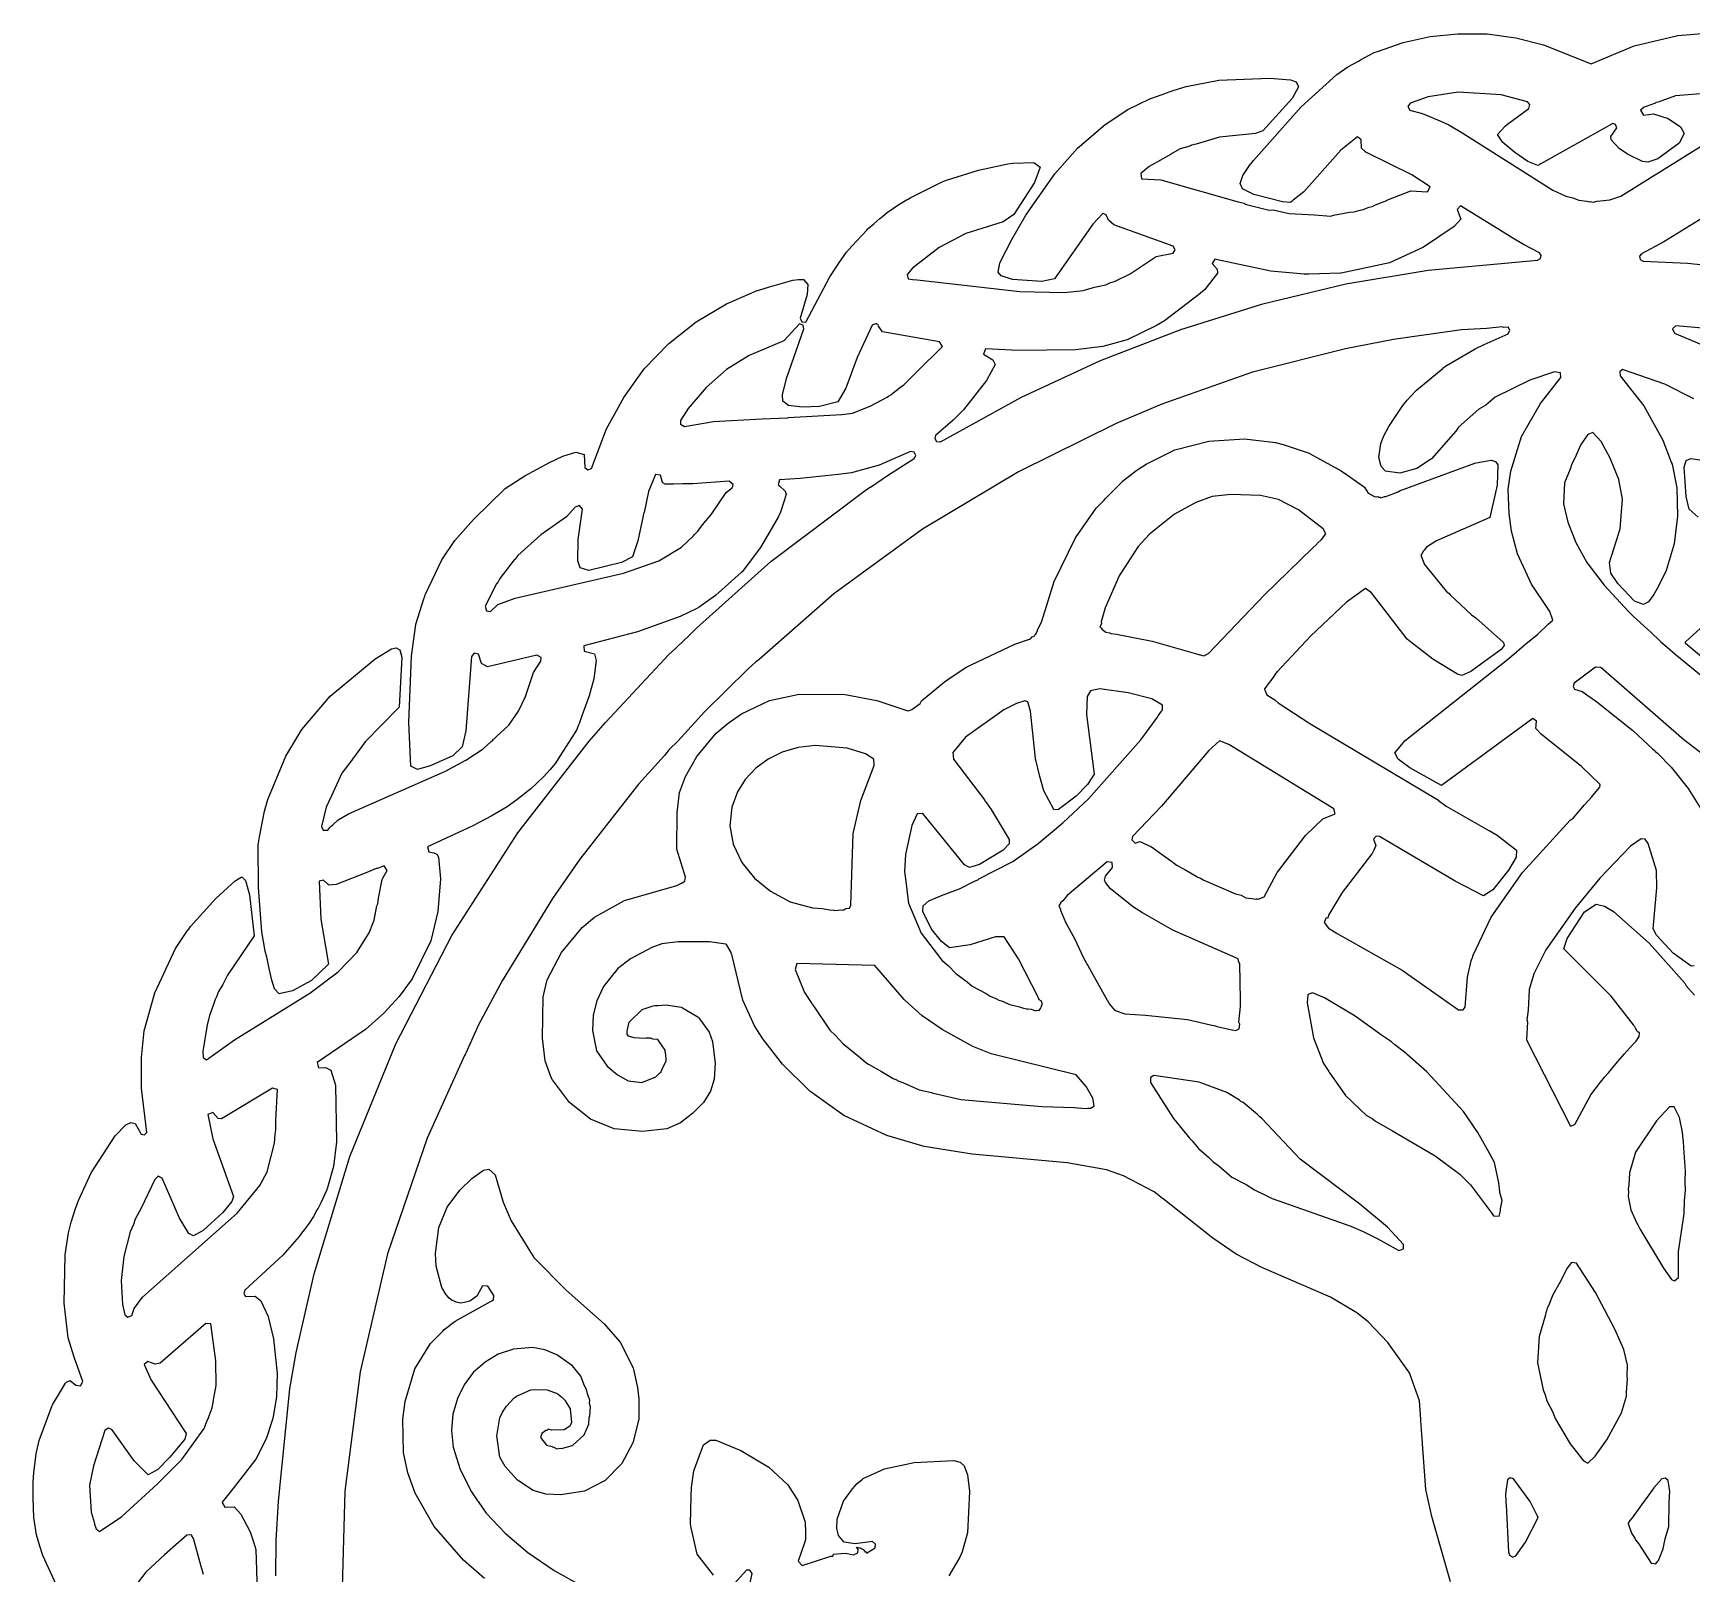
# Model space of a CAD drawing. Header units: millimetres. Extents: x 0 to 300, y 0 to 299.
# Drawn here: x 0.3 to 159.7, y 150.7 to 298.6 of the extents above; entities that cross this region are included whole.
import ezdxf

# ---------------------------------------------------------------- set-up
doc = ezdxf.new("R2010")
doc.units = ezdxf.units.MM
doc.layers.add('CUT', color=7, linetype='CONTINUOUS')

msp = doc.modelspace()

# ---------------------------------------------------------------- linework, layer by layer
at = {"layer": 'CUT'}
for points in [[(2.5308, 149.6693), (1.2629, 152.4484), (0.9664, 153.3412), (0.6436, 154.436), (0.3978, 156.0941), (0.3457, 157.9657), (0.3312, 159.4651), (0.3976, 160.3955), (0.5773, 161.9219), (0.6182, 162.1909), (0.9089, 163.4881), (2.1521, 166.829), (2.1873, 166.9019), (3.4327, 169.0009), (3.5342, 169.0867), (3.8827, 169.2459), (4.4353, 168.7993), (4.8662, 168.7261), (5.0907, 169.1375), (4.2554, 171.4838), (3.6866, 173.3293), (3.3242, 176.6777), (3.4147, 181.323), (3.7292, 183.4117), (3.9757, 184.4451), (4.4401, 185.8441), (4.5268, 186.0911), (4.5292, 186.0977), (4.5893, 186.2689), (4.6803, 186.528), (5.9129, 189.1723), (8.1926, 192.7329), (9.2406, 193.7845), (9.716, 194.0087), (10.1249, 193.9136), (10.6928, 192.8831), (11.0217, 192.8411), (11.264, 193.0676), (10.7301, 197.3085), (10.731, 200.2575), (11.0037, 202.8336), (12.0098, 206.4697), (14.0177, 210.7327), (15.1659, 212.4423), (15.2046, 212.4981), (15.2348, 212.5416), (15.273, 212.5966), (15.4403, 212.8377), (17.8877, 215.5239), (19.7442, 217.2232), (20.3027, 217.5768), (20.4169, 217.5698), (20.7297, 217.2491), (21.1234, 215.8679), (21.548, 211.9429), (18.9967, 208.1642), (18.5431, 207.2711), (18.1337, 206.5957), (17.9368, 206.0772), (17.8172, 205.8417), (17.6643, 205.3598), (17.2559, 204.2842), (17.1122, 203.619), (17.0409, 203.3941), (16.6257, 200.8204), (16.6554, 200.2598), (16.9935, 200.0457), (19.6599, 201.9609), (26.9148, 206.4359), (29.6194, 208.4819), (31.4092, 210.3299), (32.5929, 212.2149), (33.0834, 213.4348), (33.3588, 214.806), (33.4406, 215.0292), (33.5102, 215.5595), (33.8695, 217.3481), (33.9214, 217.4881), (33.9355, 217.5261), (33.9356, 217.5264), (33.9386, 217.5344), (34.3247, 218.2104), (34.0493, 218.6597), (33.4138, 218.4125), (33.2956, 218.4175), (32.3847, 218.0121), (29.4488, 216.8699), (28.772, 216.815), (28.6675, 216.8726), (28.2313, 217.2967), (27.8049, 217.2002), (27.9547, 213.5519), (28.6938, 209.2197), (27.068, 207.6662), (25.2585, 206.6495), (23.9559, 206.3771), (23.5088, 206.8578), (23.2523, 207.6959), (23.0062, 208.8015), (22.8298, 209.5938), (22.7643, 209.888), (22.6329, 210.4781), (22.306, 212.3372), (21.9761, 216.5788), (21.9454, 220.6774), (22.0583, 221.4608), (22.5528, 223.8968), (22.8653, 225.0397), (24.594, 229.1947), (26.1343, 231.7503), (28.8767, 234.9471), (33.1816, 238.5547), (34.7439, 239.5061), (35.2034, 239.5923), (35.5438, 239.4062), (35.7572, 238.7104), (35.5, 233.8976), (32.2213, 230.5631), (31.0928, 229.044), (31.0536, 229.0028), (31.0238, 228.9512), (29.9943, 227.5653), (28.9898, 225.3762), (28.947, 225.2961), (28.9375, 225.2621), (28.4871, 224.2806), (28.0268, 222.4492), (28.203, 222.0857), (28.6393, 222.0938), (28.8364, 222.3591), (28.8939, 222.4115), (28.9969, 222.5052), (29.1341, 222.6301), (29.634, 223.0851), (30.614, 223.6417), (39.9456, 227.7491), (41.8942, 228.7971), (43.5709, 229.8958), (44.3227, 230.5934), (44.44, 230.6799), (44.5631, 230.8164), (44.601, 230.8516), (44.7253, 230.9396), (44.8771, 231.1078), (46.0326, 232.1801), (46.9417, 233.5064), (47.6156, 234.9101), (48.4062, 237.2436), (49.1128, 238.3291), (49.115, 238.6597), (48.7121, 238.8838), (43.964, 237.7867), (43.3881, 238.0847), (43.1148, 239.001), (42.694, 239.0899), (42.4502, 238.7755), (41.8937, 231.6376), (41.5349, 230.0951), (40.6524, 229.2189), (38.4829, 228.2731), (37.2434, 227.9009), (36.612, 228.2363), (36.4255, 232.4307), (36.6675, 238.7906), (37.0903, 241.8491), (37.0929, 241.8597), (37.0933, 241.8613), (37.0946, 241.8668), (37.0974, 241.8783), (37.8485, 244.302), (37.947, 244.5601), (37.9677, 244.6142), (37.9905, 244.6739), (38.0166, 244.7424), (39.5941, 248.0401), (40.8503, 249.9106), (42.6189, 251.924), (45.6745, 254.8848), (47.2914, 255.9547), (47.5578, 256.1219), (49.9218, 257.4082), (51.2033, 258.0145), (52.4482, 258.3912), (53.2652, 258.1492), (53.333, 256.8976), (53.6029, 256.6992), (53.9553, 256.8094), (55.4192, 260.6106), (57.0619, 263.6295), (59.0388, 266.3723), (61.3947, 268.8215), (64.0183, 270.8914), (66.9444, 272.625), (69.8945, 273.8979), (69.9197, 273.9055), (70.0515, 273.9454), (71.0519, 274.2481), (71.5176, 274.389), (73.3076, 274.8942), (73.8382, 274.9644), (73.8488, 274.9658), (73.8756, 274.9693), (73.8775, 274.9696), (74.3261, 274.9768), (74.7456, 274.4783), (74.6852, 273.5185), (74.004, 271.2432), (74.1646, 270.9125), (74.564, 270.8773), (76.8696, 275.2345), (77.7342, 276.5247), (78.4769, 277.5877), (78.9906, 278.1786), (80.4009, 279.7114), (80.5108, 279.8201), (80.5221, 279.8314), (80.5386, 279.8477), (81.0725, 280.3195), (81.6697, 280.8121), (81.795, 280.9154), (81.9511, 281.0442), (82.3797, 281.3977), (83.58, 282.2204), (83.7098, 282.2958), (84.2355, 282.6015), (84.3254, 282.6538), (84.6424, 282.8382), (87.5914, 284.3245), (87.8154, 284.4095), (88.0604, 284.5025), (88.0702, 284.5062), (88.0709, 284.5065), (91.1399, 285.4762), (93.9655, 286.0746), (94.4477, 286.1496), (96.4631, 286.2074), (97.0631, 285.7493), (96.5174, 284.2868), (94.5343, 281.2096), (93.5004, 280.4918), (89.9371, 279.3743), (87.3622, 278.0291), (84.8063, 276.0428), (84.3019, 275.4345), (84.3998, 275.0208), (84.8016, 274.9756), (84.8143, 274.9669), (85.25, 274.9252), (95.1063, 273.8168), (99.3968, 273.7271), (101.1955, 273.9097), (102.2861, 274.2213), (103.3646, 274.4479), (103.7513, 274.6399), (104.2776, 274.7903), (105.7173, 275.4952), (108.2075, 277.1894), (109.8273, 277.4828), (110.0503, 277.8219), (109.8512, 278.1755), (104.1539, 280.2117), (103.6202, 280.6595), (103.3962, 281.1814), (103.0785, 281.2934), (102.1241, 280.2735), (98.4376, 275.0261), (97.24, 274.7868), (94.422, 274.9683), (93.3123, 275.3237), (93.017, 275.6719), (93.2035, 276.5312), (93.3319, 276.8126), (94.3329, 278.7979), (95.6805, 281.1286), (98.4605, 285.1176), (100.6522, 287.5857), (103.2989, 289.8454), (105.4952, 291.2788), (107.6061, 292.3122), (108.7941, 292.7428), (109.1388, 292.8677), (109.4642, 292.9857), (109.8345, 293.1199), (111.0772, 293.5127), (114.2335, 294.1008), (119.0997, 294.312), (121.1223, 294.1529), (121.6542, 293.9308), (121.8809, 293.4556), (121.2774, 292.3522), (118.4637, 289.2418), (117.7605, 288.9955), (114.2902, 288.6318), (112.0548, 287.9631), (111.6011, 287.8613), (111.3327, 287.7471), (110.523, 287.5048), (109.7925, 287.0916), (109.7473, 287.0724), (109.6582, 287.0156), (107.544, 285.8197), (106.7421, 285.1478), (106.8165, 284.6288), (108.6459, 284.5384), (116.0798, 282.423), (116.6665, 282.2905), (116.7443, 282.1915), (119.072, 281.6172), (119.4438, 281.6636), (120.9904, 281.3146), (123.4109, 281.1648), (124.997, 281.0428), (125.2322, 281.1436), (126.7902, 281.4319), (127.2373, 281.4632), (127.6654, 281.5939), (128.0994, 281.6742), (128.6698, 281.9006), (128.9561, 281.988), (129.2825, 282.1438), (130.1033, 282.4696), (130.2872, 282.524), (130.3699, 282.5754), (132.6603, 283.4844), (134.2623, 283.3769), (134.5434, 283.8569), (132.7766, 285.005), (128.4146, 287.147), (128.3372, 287.206), (128.3027, 287.2323), (128.2801, 287.2496), (128.2713, 287.2563), (127.925, 287.566), (127.8985, 288.3891), (127.5532, 288.6538), (125.9483, 287.3797), (122.3863, 283.3681), (121.5057, 282.6811), (121.3732, 282.5778), (121.2642, 282.4928), (121.097, 282.3623), (120.33, 282.4094), (117.5788, 283.1132), (116.4883, 283.6639), (116.2752, 284.1692), (116.5308, 284.9533), (117.2478, 285.9925), (117.2828, 286.0388), (117.3349, 286.1077), (117.4247, 286.2265), (117.5464, 286.3874), (122.1354, 291.5371), (125.5776, 294.6409), (126.6098, 295.3711), (127.6344, 295.9419), (127.8358, 296.0541), (127.9516, 296.1186), (128.1888, 296.2508), (129.1637, 296.7507), (129.5543, 296.8978), (131.9269, 297.7252), (134.5241, 298.2951), (137.1838, 298.5637), (137.6102, 298.5688), (140.0117, 298.5443), (142.7585, 298.1811), (145.4124, 297.5128), (149.9859, 295.6709), (154.1217, 297.3904), (158.3267, 298.3902), (161.0708, 298.6171)], [(160.923, 292.834), (158.0873, 292.5896), (156.4306, 292.0036), (156.1971, 291.9459), (156.169, 291.9111), (155.0799, 291.5259), (154.7479, 291.2144), (155.0193, 290.7409), (155.9905, 290.8625), (157.3956, 290.44), (158.5634, 289.6102), (158.9269, 288.9847), (158.4471, 288.0478), (156.3967, 286.5479), (155.4344, 286.2212), (154.933, 286.2812), (153.4786, 287.0119), (152.6985, 287.556), (151.923, 288.389), (151.8995, 288.703), (152.4617, 289.5233), (152.3473, 289.838), (152.0694, 289.9503), (144.8779, 285.9121), (143.923, 286.2934), (142.667, 287.1699), (141.5205, 288.1048), (140.9922, 288.8766), (141.7231, 289.6861), (141.9543, 289.8779), (144.0173, 291.3977), (144.1138, 291.7601), (143.8965, 292.0219), (141.3429, 292.6861), (137.2081, 292.9549), (134.3314, 292.5141), (132.6198, 291.9052), (132.3969, 291.5689), (132.5911, 291.2152), (133.7572, 290.9209), (133.9373, 290.8465), (134.3468, 290.6773), (134.4013, 290.6548), (135.6958, 290.1199), (136.335, 289.8089), (137.6799, 289.0276), (146.3004, 283.5351), (147.5584, 282.9546), (148.2376, 282.7964), (148.8093, 282.5788), (149.592, 282.481), (149.8035, 282.4317), (149.912, 282.441), (150.2073, 282.4041), (150.579, 282.4981), (151.786, 282.6013), (152.8408, 282.9733), (156.1799, 285.0512), (156.2296, 285.0784), (156.2329, 285.0842), (162.7134, 289.1168)], [(162.8001, 282.1814), (156.972, 278.5682), (154.8206, 277.4405), (154.6439, 277.2043), (154.7035, 276.8801), (154.9902, 276.7174), (159.2463, 276.53), (166.1077, 275.8304)], [(136.4854, 149.9116), (134.6808, 156.1945), (134.1297, 158.7668), (133.7343, 164.0701), (133.644, 165.4069), (133.6245, 165.5425), (133.4943, 167.288), (132.537, 169.9923), (130.453, 172.9034), (128.5594, 174.8867), (127.4861, 175.7441), (124.9485, 177.2341), (118.3576, 180.0927), (115.8971, 181.3674), (113.6466, 182.9074), (108.8693, 186.6898), (108.8331, 186.7197), (108.8267, 186.7235), (108.0282, 187.3558), (105.0782, 188.9096), (103.4277, 189.46), (99.6477, 190.1438), (90.5476, 190.9907), (85.9074, 191.718), (82.3494, 192.7608), (78.2062, 194.6826), (74.9406, 197.0356), (72.3129, 199.6329), (70.4197, 202.0418), (69.6358, 203.2969), (68.5177, 205.775), (67.4413, 210.1469), (67.4161, 210.1907), (67.3623, 210.4152), (66.9446, 211.1006), (66.8889, 211.1053), (66.8642, 211.1481), (65.2982, 211.3642), (62.2783, 211.365), (60.7169, 211.1644), (59.7483, 210.8052), (58.8043, 210.3131), (58.731, 210.28), (58.6717, 210.244), (57.7166, 209.746), (56.4756, 208.7782), (56.1969, 208.4281), (56.1731, 208.4072), (55.9789, 208.1542), (55.117, 207.0716), (54.4825, 205.712), (54.1397, 204.3131), (54.0475, 202.8368), (54.445, 200.8882), (55.4552, 199.4334), (56.4605, 198.5821), (57.4963, 198.007), (58.7942, 197.8582), (60.1308, 198.3861), (60.5055, 198.7622), (60.6429, 198.8692), (60.6709, 198.9283), (60.7065, 198.9641), (60.7678, 199.1331), (61.1534, 199.9477), (61.1237, 200.1144), (61.1387, 200.1556), (61.1076, 200.4111), (61.1173, 200.5381), (61.0848, 200.5984), (61.0404, 200.9629), (60.3415, 201.9937), (59.8382, 202.0287), (59.8201, 202.0351), (59.7776, 202.0738), (59.6916, 202.081), (59.5977, 202.1145), (59.4129, 202.1044), (59.2683, 202.1166), (59.2307, 202.1034), (59.0356, 202.0845), (58.0756, 202.1513), (57.5135, 202.3226), (57.4031, 202.4901), (57.3874, 202.7821), (57.5966, 203.658), (58.8183, 204.8691), (59.9016, 205.2289), (60.0745, 205.2431), (60.1802, 205.2517), (60.3571, 205.2663), (61.1391, 205.3304), (62.5876, 205.0792), (62.7165, 205.0302), (64.1791, 204.1574), (64.2087, 204.1334), (64.2149, 204.1284), (64.227, 204.1186), (64.2829, 204.0733), (65.2609, 202.7063), (65.5918, 201.7813), (65.835, 199.6848), (65.739, 198.1921), (65.4033, 197.0315), (64.7182, 195.9503), (63.6951, 194.9004), (62.5007, 193.9837), (61.2116, 193.4173), (58.871, 193.1366), (56.1314, 193.4178), (53.8675, 194.3224), (51.8596, 195.9341), (50.2066, 198.1088), (50.084, 198.3351), (49.5256, 199.9298), (49.273, 202.1138), (49.3082, 206.089), (49.7176, 207.7071), (51.0745, 210.3487), (53.0706, 212.738), (54.2695, 213.7259), (57.1303, 215.343), (62.1748, 216.7643), (62.5997, 216.994), (62.6592, 217.0045), (62.6634, 217.0285), (62.9427, 217.1795), (62.9913, 217.5858), (62.1509, 220.2761), (62.1812, 223.7901), (62.4347, 225.7013), (62.9925, 227.2434), (64.0727, 229.1507), (65.946, 231.4171), (67.0858, 232.3766), (68.3776, 233.2583), (71.0662, 234.5272), (73.9044, 235.1526), (78.3328, 235.1183), (81.3801, 234.5376), (84.2694, 233.5776), (84.3123, 233.5861), (84.4287, 233.5519), (84.731, 233.6728), (85.5472, 234.2471), (85.6819, 234.5165), (87.8748, 236.3233), (88.6952, 236.8956), (89.919, 237.6955), (90.429, 237.9634), (94.6381, 239.9514), (96.1456, 240.45), (96.3047, 240.6441), (96.4827, 240.7132), (96.5486, 240.8537), (96.6416, 240.8976), (96.8134, 241.2655), (96.8186, 241.2718), (96.823, 241.2858), (97.2352, 242.168), (98.4163, 245.9748), (100.4577, 250.1748), (102.4525, 253.0027), (102.882, 253.4405), (103.1863, 253.7507), (103.3568, 253.9245), (104.9715, 255.5706), (104.9906, 255.5886), (106.3537, 256.6698), (106.5296, 256.7933), (107.2529, 257.2207), (107.2873, 257.241), (107.3573, 257.2824), (107.4902, 257.3609), (110.0091, 258.6038), (113.2783, 259.4513), (116.7013, 259.6686), (119.6812, 259.303), (120.4157, 259.1081), (122.9153, 258.2783), (122.9637, 258.2557), (122.9774, 258.2493), (122.987, 258.2448), (122.9974, 258.24), (125.9736, 256.5905), (126.5876, 256.178), (128.3042, 254.9686), (128.2618, 254.9545), (128.5641, 254.4406), (129.2594, 254.1081), (129.515, 254.1156), (129.6092, 254.0493), (129.6933, 254.0798), (129.7437, 254.0425), (129.7594, 254.0467), (129.8141, 254.01), (130.1499, 254.1343), (130.2872, 254.1383), (131.4662, 254.5615), (131.5774, 254.6627), (138.8213, 257.344), (138.9576, 257.3751), (140.4046, 257.6116), (140.8016, 257.4873), (141.0332, 257.1755), (140.9829, 255.2151), (140.2711, 252.0975), (135.1483, 249.8637), (134.1707, 249.2578), (133.9685, 248.9738), (133.8834, 248.9252), (133.7231, 248.6291), (133.6385, 248.5103), (133.9959, 247.5969), (136.0726, 245.0526), (136.3544, 244.7986), (136.4541, 244.6764), (138.5097, 242.7719), (138.9258, 242.4807), (141.5731, 240.0944), (141.6441, 239.8144), (141.3669, 239.4381), (138.4307, 237.3286), (137.5828, 236.9436), (137.1441, 237.053), (134.7943, 238.4943), (132.7991, 240.0521), (132.3265, 240.4364), (128.8921, 244.8674), (128.3071, 245.2796), (126.4865, 243.9659), (123.0342, 240.7235), (119.8272, 237.3065), (119.8122, 237.2911), (119.8105, 237.2886), (119.7995, 237.2769), (119.4043, 236.7264), (118.8764, 235.9955), (118.8307, 235.9753), (118.8323, 235.9343), (118.6322, 235.6574), (118.6346, 235.6538), (118.6217, 235.6359), (118.6849, 235.4681), (118.679, 235.4563), (118.8302, 235.0936), (119.594, 234.6004), (119.9378, 234.3067), (122.9588, 232.3415), (135.3284, 224.961), (135.3356, 224.9364), (136.0611, 224.3922), (140.1119, 222.0948), (140.2008, 222.0537), (140.9558, 221.6033), (142.8276, 220.152), (142.7943, 219.5022), (142.0615, 218.2479), (140.5497, 216.3726), (139.6479, 215.7792), (136.9227, 217.1975), (129.6615, 221.4871), (129.3323, 221.5235), (129.0738, 221.2204), (129.3155, 220.6), (129.2076, 220.3779), (129.1083, 220.1737), (128.9472, 219.8422), (128.9274, 219.8015), (126.0804, 216.116), (124.7577, 213.9112), (124.7091, 213.6335), (124.7082, 213.632), (124.5436, 213.6607), (124.3622, 213.2072), (124.7552, 212.6631), (125.51, 212.2406), (125.6078, 212.157), (131.8543, 208.6362), (137.2483, 204.8509), (137.7147, 204.8308), (137.8831, 205.0799), (138.118, 207.9825), (138.4812, 209.5505), (138.5425, 209.7347), (138.5572, 209.7792), (138.5824, 209.8548), (138.6553, 210.074), (140.3921, 213.7494), (143.402, 218.0334), (147.9931, 223.0437), (148.2739, 223.2435), (149.3417, 224.5154), (150.0199, 225.2555), (150.8042, 226.1812), (150.8152, 226.2471), (150.8514, 226.2851), (150.8258, 226.3106), (150.8537, 226.4786), (149.0813, 228.2172), (145.1886, 231.3221), (144.6748, 231.8479), (144.7337, 232.5397), (144.4019, 232.8196), (135.619, 226.3635), (132.573, 228.0684), (131.4591, 228.9089), (131.138, 229.5011), (132.1256, 230.6967), (142.1287, 238.6144), (143.7474, 240.0267), (144.8499, 240.8829), (145.8586, 241.8607), (145.8663, 241.8754), (146.3007, 242.2545), (146.0163, 243.0719), (144.2731, 245.709), (142.9337, 248.6365), (142.3493, 250.8084), (142.105, 252.4923), (142.0178, 254.8252), (142.2692, 256.5592), (143.3159, 259.8972), (145.1292, 263.0702), (147.0995, 265.5586), (147.0645, 265.9949), (146.4663, 266.0898), (144.0971, 265.3121), (140.7846, 263.6743), (139.8668, 262.905), (139.1922, 262.5117), (137.2594, 260.7849), (136.9855, 260.4093), (134.6698, 257.7445), (133.2384, 256.8304), (131.6077, 256.3784), (130.2515, 256.571), (129.85, 256.9633), (129.7864, 257.1219), (129.5949, 257.8609), (129.7924, 259.2079), (130.0897, 259.9442), (130.5522, 260.8473), (131.9021, 262.8792), (132.3112, 263.3703), (133.1526, 264.2809), (133.2331, 264.3537), (135.7656, 266.4641), (135.7835, 266.476), (135.8194, 266.5), (135.9182, 266.5659), (136.1648, 266.7304), (138.8432, 268.2997), (139.7316, 268.7367), (142.0179, 269.7584), (142.1867, 270.0881), (142.0354, 270.3881), (141.6144, 270.3642), (141.4538, 270.4222), (139.9846, 270.2715), (137.5284, 270.1318), (130.9955, 269.1984), (126.3931, 268.3203), (117.46, 266.056), (108.7578, 262.9845), (104.3676, 261.1376), (94.9958, 256.4968), (85.7758, 250.9949), (77.2374, 244.7786), (70.0577, 238.4898), (69.8027, 238.2759), (69.7322, 238.2047), (68.9802, 237.546), (64.8343, 233.4607), (62.2518, 230.6454), (61.4422, 229.8273), (60.9656, 229.2432), (58.4658, 226.518), (52.8327, 219.3185), (50.2288, 215.534), (45.3776, 207.6093), (43.1176, 203.3914), (41.8853, 200.6793), (41.8518, 200.6171), (41.7768, 200.4405), (38.1688, 192.4999), (34.3652, 181.3967), (31.738, 170.0813), (30.2576, 158.6159), (29.9538, 147.0586)], [(165.0758, 269.9223), (158.1186, 270.5306), (157.8233, 270.214), (158.0022, 269.8198), (161.5754, 268.3016)], [(159.8755, 263.5027), (157.0711, 264.9216), (153.0118, 266.3085), (152.7638, 266.0905), (152.7904, 265.7274), (155.0662, 262.8441), (156.8954, 259.5235), (157.6965, 257.4305), (157.7036, 257.4107), (157.7259, 257.3481), (157.7286, 257.3406), (157.766, 257.2359), (158.218, 254.9597), (158.3069, 252.2356), (157.9668, 249.5716), (157.1984, 247.0311), (156.4695, 245.5282), (156.0081, 244.7246), (155.5088, 244.0275), (155.0178, 243.7727), (154.1652, 244.0844), (152.5591, 245.7782), (151.8777, 246.7763), (151.7585, 247.7828), (152.621, 250.5038), (152.6655, 250.6252), (152.6673, 250.6499), (152.79, 251.037), (153.0183, 253.8708), (152.6435, 255.7445), (151.8109, 257.8069), (150.952, 259.4001), (150.1711, 260.2803), (149.6643, 260.0661), (148.9928, 259.1281), (148.439, 257.8235), (148.1384, 257.2623), (147.989, 256.7637), (147.4247, 255.4345), (147.3316, 253.4368), (147.7438, 251.6521), (148.5298, 249.7134), (149.5797, 247.7984), (151.2504, 245.6229), (153.588, 243.0756), (154.0137, 242.6845), (154.0616, 242.6025), (155.4467, 241.3546), (155.7213, 241.0923), (155.9999, 240.8602), (156.3833, 240.508), (156.6778, 240.1722), (157.3102, 239.6566), (158.0198, 239.0049), (168.148, 230.7209)], [(23.6425, 150.4795), (23.6688, 153.8779), (23.8865, 157.6711), (24.9894, 168.451), (25.6059, 171.9167), (27.3369, 179.4764), (30.7487, 190.7383), (35.168, 201.5794), (40.5562, 211.9659), (46.8831, 221.8379), (53.7309, 230.6341), (55.3197, 232.423), (61.4082, 238.9415), (62.0317, 239.536), (62.2114, 239.7074), (63.3434, 240.7868), (64.0659, 241.4758), (71.1925, 247.8801), (80.1353, 254.6097), (80.589, 254.9177), (80.7235, 255.009), (80.7582, 255.0326), (82.3987, 256.1462), (84.9646, 257.7774), (85.1142, 258.0759), (84.9781, 258.3807), (84.6187, 258.46), (81.6105, 257.15), (78.934, 256.4105), (77.6538, 256.2255), (74.0181, 255.8718), (72.0404, 255.7414), (71.8855, 255.2453), (72.0287, 255.1567), (72.5822, 254.6291), (72.6519, 254.3555), (72.4803, 253.725), (72.1202, 252.626), (71.8902, 252.157), (70.2143, 249.2455), (68.4325, 246.9082), (68.3536, 246.8249), (65.8928, 244.6121), (64.3218, 243.5072), (64.0987, 243.3803), (62.4924, 242.6044), (58.3815, 241.1233), (53.2366, 239.7888), (53.2516, 239.2915), (54.2391, 239.0057), (54.4083, 238.3705), (54.1872, 236.6304), (53.7441, 234.9926), (53.0455, 233.0643), (52.9068, 232.6815), (52.8085, 232.41), (52.7313, 232.1969), (52.5542, 231.7614), (52.4613, 231.5982), (52.0696, 230.9883), (51.2024, 229.6382), (50.7569, 228.9447), (50.4949, 228.5367), (50.0085, 227.9092), (49.3453, 227.2132), (48.152, 226.0598), (46.7855, 225.0114), (45.8622, 224.3268), (44.3395, 223.4336), (42.5824, 222.5062), (38.2188, 220.4807), (38.3329, 219.9927), (38.8212, 219.9267), (39.1177, 219.7847), (39.2813, 219.5046), (39.475, 217.4244), (39.2148, 214.2758), (38.5461, 211.4491), (36.7378, 207.8142), (35.4822, 206.1037), (34.0148, 204.5164), (32.2468, 202.9349), (27.6122, 199.7831), (27.7542, 199.2813), (28.4185, 199.2964), (28.9127, 199.035), (29.3792, 197.611), (29.467, 192.1646), (29.1928, 189.7981), (28.5699, 187.6585), (28.5541, 187.6167), (28.5472, 187.5984), (28.5438, 187.5895), (28.535, 187.5662), (28.0031, 186.3787), (27.6944, 185.7983), (27.6281, 185.6734), (27.5873, 185.5968), (27.2632, 184.9873), (26.8317, 184.3596), (26.3541, 183.7111), (26.1159, 183.3877), (26.0513, 183.3), (25.8718, 183.0563), (24.5342, 181.5198), (24.3112, 181.2725), (20.6698, 177.9078), (20.5647, 177.5927), (20.7407, 177.3109), (21.671, 177.3441), (22.2137, 176.8985), (22.8896, 175.3893), (23.4218, 173.2401), (23.7859, 169.9008), (23.6958, 167.6842), (23.3901, 165.7781), (23.3224, 165.5042), (23.3006, 165.4161), (22.7117, 163.6403), (21.7146, 161.6845), (19.6462, 158.988), (18.4871, 157.545), (18.5088, 157.5053), (18.4934, 157.4852), (18.6273, 157.2879), (18.7388, 157.0834), (18.7637, 157.087), (18.767, 157.0821), (19.6418, 157.1239), (20.2646, 156.415), (21.1846, 154.6962), (21.4634, 153.8422), (21.5704, 153.5148), (21.5967, 153.4343), (21.6304, 153.3309), (21.7306, 153.0011), (21.8515, 149.0029)], [(160.276, 252.1345), (159.4246, 252.9083), (159.1289, 254.1188), (158.9466, 256.9376), (159.116, 257.597), (159.5767, 257.7611), (161.0703, 257.549)], [(162.5441, 237.0969), (159.0511, 240.0117), (159.0471, 240.1739), (161.5394, 242.4186)], [(163.7005, 227.0757), (158.8939, 230.7641), (158.676, 230.9423), (150.9379, 237.6956), (150.4214, 237.7329), (148.3765, 236.1963), (148.2615, 235.8889), (148.3925, 235.6261), (149.1464, 235.4017), (149.4622, 235.1765), (149.5761, 235.0953), (150.0846, 234.7326), (150.5381, 234.4092), (153.9889, 231.6483), (155.8987, 229.9035), (156.088, 229.7306), (156.1843, 229.6426), (156.362, 229.4803), (157.6769, 228.1339), (159.3001, 226.0823), (160.9073, 223.5379)], [(159.907, 209.0655), (159.5946, 209.0216), (157.8864, 210.2809), (156.2794, 212.009), (155.9458, 212.6291), (156.3178, 216.5627), (156.2615, 218.2267), (155.4627, 220.8164), (155.1761, 221.211), (154.7857, 221.2533), (153.7793, 220.5629), (150.8152, 217.4765), (148.4652, 214.6136), (145.65, 210.6009), (144.4815, 208.2985), (144.0436, 206.7889), (143.9349, 204.7896), (143.8306, 203.8769), (143.8744, 203.6772), (143.7801, 201.9423), (148.0017, 193.6721), (148.4422, 193.8134), (149.9806, 196.6773), (150.9022, 197.9052), (151.3232, 198.4045), (151.6474, 198.789), (152.3764, 199.6536), (153.1668, 200.5911), (154.0453, 201.5319), (154.0762, 201.5844), (154.3199, 201.8409), (154.6222, 202.2641), (154.6524, 202.6571), (154.4331, 202.7256), (154.3554, 202.9304), (154.2724, 203.0228), (154.189, 203.1979), (154.1427, 203.2575), (154.0734, 203.4026), (151.9294, 206.1409), (147.3864, 210.7053), (147.6941, 211.6709), (149.3506, 214.246), (150.49, 214.9892), (151.2917, 214.7889), (152.158, 214.2748), (155.5644, 211.2315), (159.0058, 207.4001), (159.1264, 207.1311), (159.9124, 206.2544)], [(43.703, 150.2313), (41.6671, 151.9845), (38.8581, 155.2182), (37.0428, 158.4193), (36.3194, 160.378), (35.9112, 162.3306), (35.8509, 165.5307), (36.0632, 167.2148), (36.9991, 170.3587), (38.5038, 172.7897), (38.969, 173.2675), (39.4474, 173.7591), (39.6695, 173.9872), (39.8272, 174.1491), (40.8664, 174.9443), (44.3297, 176.875), (44.3819, 176.8991), (44.3827, 176.9045), (44.5384, 176.9913), (44.595, 177.3991), (44.0151, 178.3116), (43.4954, 178.3248), (42.9587, 177.3365), (42.2814, 176.8603), (41.7554, 176.7259), (41.4206, 176.6779), (41.082, 176.7452), (40.938, 176.7981), (40.9085, 176.8089), (40.7787, 176.8565), (40.5845, 176.9278), (40.3081, 177.1502), (40.1053, 177.361), (40.0817, 177.3855), (40.0383, 177.4305), (39.9894, 177.4813), (39.5775, 178.1728), (39.0317, 180.2335), (38.9657, 181.4431), (39.2988, 183.9432), (40.0958, 185.8861), (40.9269, 187.0172), (41.3656, 187.5483), (42.4696, 188.6554), (43.5948, 189.4416), (44.1119, 189.535), (44.7237, 189.0033), (45.4764, 186.3818), (46.2573, 184.5784), (48.4376, 181.0537), (51.521, 177.9107), (55.1858, 174.6695), (56.7358, 172.9297), (57.9729, 170.4692), (58.3909, 168.5587), (58.5186, 167.4918), (58.5188, 166.6334), (58.5173, 165.5433), (58.5173, 165.5407), (58.5173, 165.5406), (58.5173, 165.5406), (57.9308, 163.252), (56.867, 161.2717), (55.2815, 159.6466), (53.2864, 158.6218), (51.0052, 158.255), (49.5797, 158.3432), (48.3555, 158.669), (46.8415, 159.6578), (45.6733, 160.976), (45.1712, 161.8752), (44.8614, 163.9308), (45.1662, 165.6692), (45.418, 166.2006), (45.8073, 166.7627), (46.5449, 167.5627), (46.5605, 167.5755), (46.5773, 167.5894), (46.627, 167.6302), (46.7598, 167.7395), (48.14, 168.3317), (49.2002, 168.3805), (49.714, 168.3461), (50.655, 168.0076), (50.7148, 167.9598), (50.7649, 167.9197), (50.9535, 167.7689), (51.1107, 167.6432), (51.3921, 167.3683), (51.4224, 167.3283), (51.428, 167.3209), (51.435, 167.3116), (51.4503, 167.2914), (51.9027, 166.516), (52.0588, 165.1981), (51.8804, 164.8559), (51.3299, 164.5191), (50.138, 164.4743), (49.7986, 164.5544), (49.6825, 164.4571), (49.5883, 164.4536), (49.2047, 164.1588), (49.0729, 163.7816), (49.643, 163.0173), (50.1851, 162.9055), (50.2033, 162.8888), (50.3402, 162.839), (50.635, 162.6964), (50.9647, 162.7446), (51.0687, 162.7232), (52.153, 162.9999), (53.2721, 164.0407), (53.7012, 165.0407), (53.7268, 165.656), (53.7983, 165.8343), (53.865, 166.7066), (53.7847, 167.0489), (53.7976, 167.3568), (53.5713, 167.9592), (53.4729, 168.379), (53.2811, 168.7323), (52.9317, 169.6626), (52.1419, 170.6429), (50.6424, 171.7178), (49.486, 172.1932), (48.2896, 172.3987), (46.4774, 172.2582), (45.0075, 171.7794), (43.7435, 171.0164), (42.5994, 170.0118), (41.744, 168.8404), (41.0811, 167.5177), (40.6533, 166.0101), (40.5064, 164.4484), (40.6828, 162.8568), (41.3368, 160.6864), (42.4247, 158.5466), (43.0307, 157.6909), (43.0491, 157.6569), (43.084, 157.6156), (43.8607, 156.5188), (45.6842, 154.5789), (47.846, 152.7208), (50.3644, 151.0138), (52.6321, 149.7593)], [(65.6765, 150.5568), (64.1235, 152.5701), (63.527, 155.0964), (63.4891, 155.4733), (63.53, 158.0963), (63.5601, 158.9532), (63.7948, 160.556), (64.7297, 163.0605), (65.3761, 163.5262), (65.9, 163.5051), (68.3108, 162.5225), (71.0144, 160.9247), (72.8173, 159.2153), (73.7729, 157.7194), (74.4899, 155.6251), (74.5207, 154.6412), (74.5095, 153.9585), (74.4341, 153.6706), (74.4196, 153.6152), (74.4114, 153.584), (74.4067, 153.5662), (73.8323, 151.9076), (74.1944, 151.4911), (76.9728, 152.3821), (77.1626, 152.375), (77.1747, 152.4493), (77.2026, 152.5544), (77.2569, 152.5693), (77.5845, 152.5988), (77.5899, 152.5978), (77.5903, 152.5994), (78.3649, 152.6693), (79.1355, 152.5043), (79.5444, 152.6897), (79.5908, 153.0187), (79.4185, 153.2271), (79.5109, 153.2212), (79.6251, 153.2027), (79.7371, 153.1733), (79.8457, 153.1332), (79.9499, 153.0829), (80.0488, 153.0228), (80.1214, 152.9684), (80.1244, 152.9643), (80.1852, 152.8638), (80.2189, 152.7932), (80.2762, 152.8209), (80.3046, 152.7895), (80.3736, 152.6965), (80.3902, 152.669), (81.203, 153.1823), (81.2541, 153.5416), (80.9503, 153.7954), (79.3069, 153.5656), (78.2522, 153.7124), (77.6838, 154.3726), (77.5437, 155.0554), (77.5794, 155.9303), (78.165, 157.6479), (79.0255, 158.8474), (79.4889, 159.3364), (80.006, 159.7827), (80.0621, 159.8204), (82.1148, 160.752), (84.9544, 161.3609), (88.7722, 161.5717), (89.3894, 161.3994), (89.7521, 161.0529), (90.0789, 160.1791), (90.2917, 158.572), (90.0789, 154.5998), (89.5813, 152.7912), (89.3541, 152.2681), (88.2769, 150.4964)], [(16.6879, 150.6148), (16.4547, 151.3793), (15.7482, 154.0724), (15.5602, 154.3124), (15.5302, 154.4109), (15.1, 154.3918), (12.9508, 152.4972), (11.1653, 150.8307), (10.3189, 149.7413)], [(68.2304, 145.197), (69.4054, 150.7196), (69.1859, 151.0202), (68.8482, 151.0184), (67.6633, 149.7132)]]:
    msp.add_lwpolyline(points, dxfattribs=at)
for points in [[(86.9367, 259.7023), (87.103, 259.4151), (87.5012, 259.3875), (95.2658, 263.6606), (102.8595, 267.1841), (110.5863, 270.1722), (118.4592, 272.6259), (126.4198, 274.54), (134.3258, 275.8717), (144.853, 276.8156), (145.1396, 276.9886), (145.1961, 277.2829), (145.0272, 277.5304), (143.4862, 278.3307), (143.0137, 278.6177), (142.9529, 278.6546), (142.4764, 278.944), (141.2892, 279.6652), (137.4498, 282.0474), (137.1335, 281.6721), (137.4717, 280.7733), (136.8504, 280.0571), (133.8992, 278.0809), (132.1717, 277.2739), (130.6383, 276.5759), (125.9879, 275.5795), (125.9757, 275.5786), (125.9729, 275.5784), (125.9602, 275.5774), (125.9177, 275.5743), (122.8761, 275.4626), (122.4308, 275.466), (119.239, 275.7589), (114.1006, 276.8533), (113.8583, 276.9074), (113.5969, 276.4877), (114.065, 275.958), (114.0991, 275.559), (112.8807, 274.0108), (112.2796, 273.4974), (109.0005, 271.0071), (108.2321, 270.5585), (105.4395, 269.185), (103.08, 268.5313), (100.4541, 268.1967), (94.9533, 268.1363), (91.8004, 268.3201), (91.6129, 267.7988), (92.5195, 267.2601), (92.7393, 266.7897), (91.9265, 265.279), (89.6992, 262.4434), (88.8577, 261.6216), (88.8004, 261.5656), (88.7381, 261.5048), (88.7022, 261.4697), (87.0258, 259.9855)], [(80.9307, 270.5803), (79.4888, 267.4617), (78.3913, 264.5383), (77.6165, 263.2246), (75.8565, 262.7597), (74.2153, 262.6949), (72.9052, 262.8574), (72.3589, 263.269), (72.3102, 263.896), (72.709, 265.4708), (74.37, 270.2276), (74.2869, 270.5815), (73.948, 270.7132), (72.447, 269.0749), (69.1089, 267.6743), (66.9369, 266.3123), (64.9718, 264.5807), (63.2445, 262.5898), (62.5058, 261.4275), (62.5117, 261.0649), (62.8889, 260.8633), (65.6932, 261.3301), (70.3447, 261.5809), (72.8122, 261.685), (72.8668, 261.7169), (78.0139, 261.9944), (79.0259, 262.1438), (80.7264, 262.8), (82.3653, 263.6779), (82.4975, 263.775), (82.7138, 263.8804), (83.5641, 264.5587), (83.9712, 264.8578), (85.0211, 265.901), (85.194, 266.0541), (85.2587, 266.1372), (87.6821, 268.5452), (87.3888, 268.979), (81.928, 269.9262), (81.5332, 270.4991), (81.5019, 270.6121), (81.453, 270.6156), (81.3606, 270.7497), (81.0876, 270.6421), (81.063, 270.6439), (81.0557, 270.6295)], [(44.8165, 245.6982), (44.2374, 244.5399), (44.1026, 244.2918), (44.1052, 244.2754), (43.76, 243.585), (43.8707, 243.1389), (44.2618, 243.0741), (44.9781, 243.7597), (46.6384, 244.3627), (57.0378, 246.7513), (60.4378, 247.9553), (62.6056, 249.2721), (63.749, 250.3518), (63.8487, 250.4703), (64.1962, 250.8017), (64.6388, 251.4108), (65.4936, 252.4281), (66.9024, 254.5279), (67.5202, 254.9929), (67.5884, 255.2805), (67.1866, 255.6096), (63.7026, 255.3513), (63.4777, 255.347), (62.6937, 255.3318), (61.852, 255.3156), (61.0509, 255.3001), (60.8158, 255.454), (60.8114, 255.4587), (60.8073, 255.463), (60.8068, 255.4635), (60.8001, 255.4705), (60.5887, 256.1876), (60.1031, 256.2454), (59.4448, 254.6035), (59.0113, 252.6035), (58.9668, 252.4518), (58.9373, 252.2618), (58.4189, 249.87), (57.9053, 248.3318), (56.8562, 247.7997), (53.7106, 247.008), (52.8897, 247.2935), (52.6385, 247.937), (52.6893, 250.0081), (53.1083, 252.907), (52.8228, 253.2688), (52.3839, 253.0931), (51.5655, 252.175), (49.0926, 250.4613), (46.8759, 248.4503), (46.6085, 248.093), (46.5455, 248.0313), (45.1704, 246.2566), (45.0007, 245.9445)], [(124.2674, 251.0289), (121.8737, 252.8343), (119.9512, 253.8259), (118.2203, 254.2298), (115.3801, 254.3209), (113.6006, 254.1411), (112.0207, 253.552), (109.9789, 252.4379), (107.5687, 250.4987), (106.4945, 249.3311), (105.6411, 248.0412), (105.626, 248.0228), (105.6008, 247.9802), (104.6782, 246.5857), (103.305, 243.4452), (102.9304, 242.0819), (102.9504, 241.9175), (102.8084, 241.593), (103.0048, 241.4751), (102.9995, 241.395), (103.3786, 241.0863), (103.7324, 241.0385), (103.8664, 240.9581), (104.4075, 240.9145), (107.8407, 240.2263), (112.0948, 239.024), (112.4079, 238.9153), (112.4397, 238.9266), (112.7982, 238.8252), (113.2402, 239.0509), (118.5854, 244.6681), (123.2566, 249.1861), (123.6345, 249.5359), (123.6919, 249.6071), (124.0955, 249.9975), (124.5001, 250.548)], [(84.4146, 215.0741), (85.6232, 212.2022), (87.6161, 209.5914), (88.2543, 209.0496), (88.9608, 208.3357), (90.0533, 207.5228), (90.5465, 207.1042), (91.8892, 206.4097), (92.2582, 206.1637), (92.8803, 205.8971), (93.1112, 205.7777), (93.3365, 205.7016), (94.1627, 205.3475), (95.0658, 205.1176), (95.4682, 204.9817), (95.7504, 204.9434), (95.8253, 204.9243), (95.8906, 204.9243), (96.1878, 204.8839), (96.6536, 204.75), (96.7752, 204.804), (96.9721, 204.7772), (97.0655, 204.9329), (97.0957, 204.9464), (97.089, 204.9721), (97.2071, 205.169), (97.1909, 205.2125), (97.3066, 205.3475), (97.1857, 205.68), (96.9711, 205.8007), (96.8958, 206.0024), (94.9815, 209.7407), (93.6125, 211.8424), (92.7747, 211.8565), (90.3294, 211.0654), (88.3678, 210.7772), (87.5819, 211.3895), (86.6618, 212.5637), (85.8071, 214.2438), (85.839, 214.8334), (86.356, 215.2884), (87.3589, 215.7227), (87.5326, 215.7979), (87.5678, 215.8132), (87.5781, 215.8176), (89.3794, 216.4909), (90.686, 217.1635), (91.1426, 217.3612), (91.181, 217.4183), (94.4266, 219.0889), (96.8887, 220.8208), (99.2445, 222.789), (101.7011, 225.0943), (106.7236, 230.7488), (108.3519, 232.9522), (108.4151, 233.0603), (108.7306, 233.5), (108.7647, 233.5439), (108.7656, 233.5488), (108.8203, 233.625), (108.7996, 233.7176), (108.8251, 233.7612), (108.823, 233.8588), (108.8239, 233.8641), (108.8228, 233.8651), (108.8179, 234.0931), (107.801, 234.6893), (105.5062, 235.2826), (102.8019, 235.667), (101.8927, 235.4724), (101.5968, 234.9256), (101.5078, 233.1831), (102.2583, 227.4628), (101.621, 226.4795), (100.5138, 225.3376), (98.8282, 224.0657), (98.4209, 224.0418), (98.3717, 224.0827), (97.4157, 225.8514), (97.0295, 227.2258), (96.617, 228.9762), (96.1319, 233.5174), (95.8842, 234.4147), (95.581, 234.5006), (94.7864, 234.2438), (93.5883, 233.6334), (89.9095, 231.0235), (88.6736, 229.5475), (88.7457, 228.9056), (91.7087, 224.9852), (91.7646, 224.908), (91.8045, 224.8529), (91.9109, 224.706), (92.364, 224.0803), (94.1007, 221.1978), (94.0994, 220.7759), (93.5257, 220.1629), (91.2433, 218.7842), (90.2898, 218.4995), (89.795, 218.7607), (85.7945, 223.6799), (85.2394, 223.6578), (84.7433, 222.5497), (84.1281, 219.7361), (84.0356, 218.1264), (84.2461, 216.4314), (84.2466, 216.3851), (84.2576, 216.3389)], [(77.3332, 214.3876), (77.922, 214.4276), (78.0897, 214.4167), (78.1318, 214.4419), (78.208, 214.4471), (78.3923, 214.5726), (78.7353, 214.6072), (78.8728, 214.9012), (79.1137, 221.7723), (79.8427, 224.931), (81.1169, 228.3047), (81.0985, 228.9038), (80.2834, 229.4032), (78.5361, 229.9561), (75.4602, 230.2265), (73.8307, 230.0192), (72.2932, 229.5752), (70.9358, 228.8968), (69.7542, 228.0339), (68.727, 226.9528), (67.9835, 225.7556), (67.4591, 224.2982), (67.2625, 222.5134), (67.5714, 220.7317), (68.4064, 218.9744), (69.6162, 217.469), (71.1529, 216.2194), (73.0504, 215.2192), (75.1945, 214.6218), (76.1291, 214.5612), (77.0586, 214.4148), (77.1431, 214.4259)], [(105.8707, 221.175), (106.1935, 220.8384), (106.6466, 220.9886), (106.6972, 220.9651), (106.795, 220.9198), (107.0594, 220.7971), (107.7612, 220.4717), (109.7113, 219.0692), (109.8217, 218.9811), (109.8916, 218.9395), (110.1662, 218.7421), (110.9599, 218.304), (112.2098, 217.5603), (112.4759, 217.4672), (112.793, 217.2922), (115.8299, 215.9704), (116.3862, 215.843), (116.835, 215.5954), (117.6396, 215.506), (117.8022, 215.4544), (117.8431, 215.4834), (117.9233, 215.4745), (117.9526, 215.4842), (117.9965, 215.4742), (118.5744, 215.6951), (119.8356, 218.0082), (119.8593, 218.0427), (122.5659, 221.5611), (124.2078, 223.1706), (125.3946, 223.6445), (125.2717, 224.1214), (115.191, 230.3128), (114.2902, 230.6695), (113.2695, 229.7498), (108.7128, 224.4083), (105.951, 221.4638)], [(99.0222, 214.4834), (99.0217, 214.4181), (99.5126, 213.2562), (100.3842, 211.6239), (101.2074, 209.8955), (103.5112, 205.7674), (103.526, 205.7397), (103.5283, 205.7369), (103.7269, 205.381), (104.2131, 204.8148), (104.2726, 204.7983), (104.2832, 204.785), (105.1938, 204.465), (107.2009, 204.3366), (111.2062, 203.9097), (112.8825, 203.5245), (113.5726, 203.3659), (113.7755, 203.3192), (114.0816, 203.2489), (115.4756, 202.9194), (115.5073, 202.9212), (115.8676, 202.8384), (116.1699, 203.0198), (116.2606, 203.4733), (116.1367, 203.6489), (116.3227, 205.1474), (116.2928, 208.1767), (116.2319, 208.6395), (116.232, 209.2098), (116.1193, 209.4953), (116.0893, 209.7236), (109.8, 212.4893), (106.9102, 214.1658), (106.0336, 214.7051), (103.8299, 216.4557), (103.354, 217.0567), (103.3489, 217.0685), (103.3476, 217.0717), (103.3149, 217.148), (103.2551, 217.2877), (103.3575, 217.6732), (104.0251, 218.4953), (103.9844, 218.9869), (103.4946, 219.0453), (99.6666, 215.8164), (99.2406, 215.3104), (99.0269, 215.1008), (99.0266, 215.0563), (98.8495, 214.846)], [(78.1219, 201.6151), (79.8135, 200.2291), (80.2728, 199.8174), (80.424, 199.7289), (80.5685, 199.6105), (81.8313, 198.9057), (82.9594, 198.2459), (83.2012, 198.1412), (83.4779, 197.9867), (83.8887, 197.8435), (85.4485, 197.1681), (86.64, 196.8841), (86.7602, 196.8422), (86.9546, 196.8092), (89.4546, 196.2134), (97.2217, 195.5515), (100.368, 195.4503), (100.6488, 195.4301), (100.6735, 195.4295), (101.401, 195.3701), (101.6581, 195.4062), (101.8233, 195.4022), (101.825, 195.4034), (101.9213, 195.4003), (102.2651, 195.6061), (102.111, 196.3539), (101.4914, 197.4801), (100.5274, 198.6051), (92.3467, 200.6126), (90.5872, 201.3231), (87.6365, 202.9364), (85.7301, 204.2677), (84.0538, 205.7624), (84.0021, 205.8124), (81.174, 209.0961), (73.6956, 209.2814), (73.5222, 208.7165), (74.4211, 206.4864), (75.1226, 205.4492), (75.1609, 205.3745), (75.3417, 205.1252), (76.8659, 202.8716), (77.4117, 202.3823)], [(126.3937, 196.5992), (128.3978, 194.7172), (128.9552, 194.388), (129.2896, 194.1323), (130.9229, 193.2259), (135.0195, 190.8063), (137.3931, 189.0429), (138.3935, 188.0423), (140.4185, 185.3493), (140.6085, 185.0529), (141.1531, 185.0105), (141.2925, 185.532), (141.2809, 185.741), (141.442, 186.5144), (141.2165, 187.2933), (141.2049, 187.7006), (141.1608, 187.9061), (141.1431, 188.225), (140.7096, 190.1637), (140.0991, 191.2839), (140.0629, 191.3674), (140.0092, 191.4488), (139.1263, 193.0689), (137.7259, 195.0766), (134.2028, 198.8978), (132.0778, 200.78), (131.1298, 201.47), (130.8049, 201.7559), (129.8459, 202.4045), (127.3422, 204.2267), (124.3734, 205.9972), (123.2179, 206.483), (122.7909, 206.2923), (122.7282, 205.5058), (123.3273, 202.1628), (124.2843, 199.6868), (124.811, 198.9159), (124.8678, 198.7893), (125.4377, 197.9986)], [(113.2473, 190.694), (113.6953, 190.2513), (114.2361, 189.8516), (115.4931, 188.7805), (116.8466, 188.0557), (117.6531, 187.5498), (118.9117, 186.9497), (119.353, 186.7134), (126.8949, 184.0769), (128.082, 183.5649), (129.5179, 182.8558), (131.5099, 181.7176), (131.976, 181.8721), (131.9701, 182.3019), (130.4368, 183.9508), (127.7811, 186.1885), (122.0469, 190.4982), (118.3934, 194.3605), (118.1652, 194.5486), (117.9342, 194.7911), (116.5582, 195.9382), (116.3529, 196.0426), (116.2201, 196.1521), (114.992, 196.8876), (112.3247, 197.8835), (107.9981, 198.5274), (107.6552, 198.3248), (107.675, 197.8654), (109.8758, 194.4007), (111.1707, 192.8484), (111.3962, 192.5232), (111.6567, 192.2659), (112.2815, 191.5169)], [(9.1395, 175.5552), (9.4339, 175.3307), (9.8077, 175.483), (10.0195, 176.1694), (10.8231, 177.2494), (19.9387, 185.3213), (22.1128, 187.965), (22.8187, 189.2893), (23.5157, 192.0263), (23.5623, 192.9093), (23.6357, 193.2756), (23.6306, 194.204), (23.7883, 197.1915), (23.3122, 197.3021), (18.434, 194.3532), (18.0991, 194.3883), (17.5765, 194.9711), (17.1174, 194.77), (17.5877, 192.4497), (19.5835, 186.8965), (19.4156, 186.4412), (18.5384, 185.3826), (16.647, 183.6476), (15.7381, 183.1372), (15.271, 183.3678), (14.3771, 184.8242), (12.7264, 188.6807), (12.3313, 188.8585), (12.0119, 188.5539), (10.7131, 185.7931), (10.1402, 184.7476), (9.9667, 184.2067), (9.6396, 183.5113), (9.0324, 181.1566), (8.794, 178.8606), (8.9102, 176.5416)], [(153.5625, 186.9161), (153.7952, 185.6444), (154.3676, 184.4211), (154.4116, 184.2946), (154.4762, 184.1891), (154.6616, 183.7927), (156.9379, 180.0191), (157.6989, 178.9479), (157.9964, 178.8063), (158.3865, 179.1475), (158.4026, 181.625), (158.9185, 185.2504), (158.9637, 186.4894), (159.068, 187.5064), (159.0313, 188.3233), (159.0367, 188.3781), (159.0344, 188.4286), (159.0676, 189.3375), (158.8843, 191.599), (158.8556, 192.2391), (158.8209, 192.381), (158.7633, 193.0922), (158.4697, 194.4947), (157.9751, 195.537), (157.514, 195.5298), (156.2746, 194.1906), (154.2465, 191.156), (153.6842, 189.1879), (153.6207, 188.0025), (153.5643, 187.6327), (153.5864, 187.3624)], [(145.6416, 175.7456), (145.6013, 175.5343), (145.0096, 173.4711), (144.8564, 170.9282), (145.3959, 168.3349), (145.5906, 167.876), (145.7436, 167.288), (146.3046, 166.193), (146.5532, 165.6069), (147.9737, 163.1609), (149.265, 161.5169), (149.6636, 161.3169), (150.386, 161.9895), (151.5097, 163.5579), (152.9092, 166.142), (153.3903, 167.7475), (153.4009, 168.1136), (153.4731, 169.3953), (153.4447, 169.6179), (153.4763, 170.7038), (153.1476, 172.2238), (152.2833, 174.1866), (150.4161, 177.6791), (148.5855, 180.5161), (148.0975, 180.5873), (147.6709, 180.0018), (147.1167, 178.877), (146.3092, 177.4573), (145.8991, 176.4057), (145.7846, 176.1734), (145.7183, 175.9423)], [(6.236, 155.4545), (6.3711, 155.0135), (6.7085, 154.7333), (8.863, 156.1977), (12.281, 159.313), (14.6026, 161.6667), (16.179, 163.8458), (16.2129, 163.8779), (16.2474, 163.9404), (16.7579, 164.6461), (17.0494, 165.3921), (17.1444, 165.5642), (17.223, 165.8364), (17.5339, 166.6324), (17.65, 167.3166), (17.6583, 167.3456), (17.661, 167.3819), (17.8959, 168.7668), (17.8662, 171.1239), (17.4136, 174.6755), (16.9152, 174.7136), (12.5395, 170.8931), (12.0362, 170.7981), (11.3505, 171.0527), (11.0042, 170.7813), (11.675, 169.2854), (15.0152, 164.1575), (14.8932, 163.6046), (13.4472, 161.8803), (12.3024, 160.7088), (11.3815, 160.1823), (10.0434, 161.5136), (7.8795, 164.5382), (7.5391, 164.677), (7.2183, 164.4364), (6.1289, 161.0491), (5.7394, 159.2047), (5.8882, 156.5896), (6.1799, 155.6377), (6.2209, 155.4711)], [(142.1735, 152.4378), (142.4702, 152.2876), (142.7749, 152.4208), (143.6737, 153.7232), (144.899, 156.0771), (144.8846, 156.1063), (144.8981, 156.1288), (144.8057, 156.2666), (144.1409, 157.6159), (142.5478, 159.8067), (142.225, 159.8879), (141.957, 159.6903), (141.7729, 158.3444), (141.8129, 157.5972), (141.8042, 157.528), (141.8294, 157.2882), (142.0719, 152.7588)], [(157.5548, 158.5955), (157.4859, 158.9955), (157.4006, 159.6292), (157.117, 159.8667), (156.7912, 159.7864), (156.0174, 158.9246), (155.3754, 158.0462), (155.3344, 158.0017), (154.8399, 157.3135), (153.9319, 156.0711), (153.7202, 155.7937), (153.7231, 155.7854), (153.5468, 155.5442), (153.5539, 155.5238), (153.5468, 155.5139), (153.5916, 155.4154), (153.8824, 154.5796), (154.1816, 154.1175), (154.265, 153.9341), (154.5301, 153.5796), (155.7473, 151.7002), (156.2096, 151.6427), (156.3365, 151.8352), (156.4733, 151.9431), (156.9228, 153.0867), (157.1038, 154.0462), (157.4623, 155.2278), (157.4839, 157.5182)]]:
    msp.add_lwpolyline(points, close=True, dxfattribs=at)

doc.saveas('drawing.dxf')
